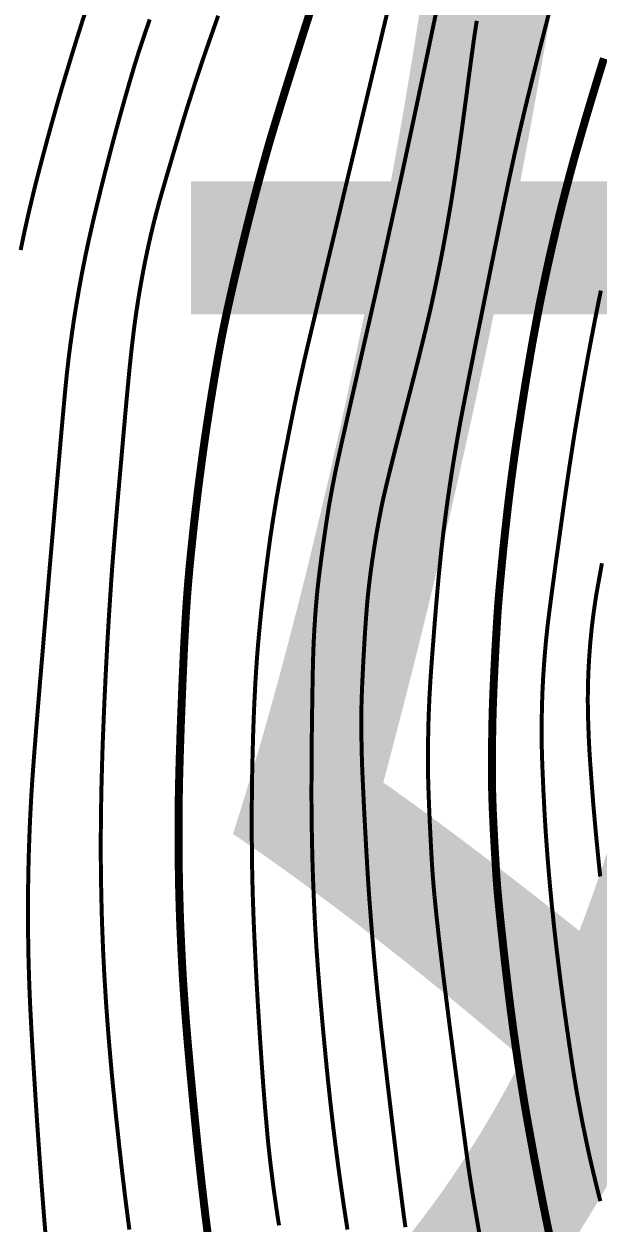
# Model space of a CAD drawing. Extents: x 36524600 to 36525730, y 2746759 to 2747713.
# Drawn here: x 36525033.41 to 36525044.22, y 2747512.87 to 2747535.47 of the extents above; entities that cross this region are included whole.
import ezdxf

# ---------------------------------------------------------------- set-up
doc = ezdxf.new("R2010")
doc.units = 0
doc.header["$LTSCALE"] = 1000
doc.header["$MEASUREMENT"] = 0
doc.layers.add('0-规划文字', color=7, linetype='Continuous')
doc.layers.add('DGX', color=251, linetype='Continuous')
doc.styles.add('黑体', font='simhei.ttf')

# ---------------------------------------------------------------- blocks, each defined once
blk = doc.blocks.new('dxt')
at = {"layer": 'DGX', "color": 253, "linetype": 'Continuous', "flags": 128}
for points, const_width in [([(36525034.559, 2747535.684), (36525034.496, 2747535.488), (36525034.43, 2747535.279), (36525034.364, 2747535.067), (36525034.301, 2747534.862), (36525034.242, 2747534.667), (36525034.185, 2747534.479), (36525034.131, 2747534.299), (36525034.081, 2747534.128), (36525034.034, 2747533.964), (36525033.99, 2747533.809), (36525033.948, 2747533.659), (36525033.906, 2747533.51), (36525033.866, 2747533.362), (36525033.826, 2747533.215), (36525033.787, 2747533.069), (36525033.748, 2747532.924), (36525033.71, 2747532.78), (36525033.673, 2747532.638), (36525033.637, 2747532.496), (36525033.601, 2747532.354), (36525033.567, 2747532.212), (36525033.533, 2747532.069), (36525033.499, 2747531.926), (36525033.467, 2747531.784), (36525033.435, 2747531.641), (36525033.404, 2747531.497), (36525033.374, 2747531.354), (36525033.345, 2747531.21)], 0.075), ([(36525035.777, 2747535.557), (36525035.731, 2747535.424), (36525035.688, 2747535.299), (36525035.649, 2747535.183), (36525035.613, 2747535.075), (36525035.58, 2747534.975), (36525035.551, 2747534.885), (36525035.525, 2747534.802), (36525035.502, 2747534.728), (36525035.479, 2747534.654), (36525035.455, 2747534.571), (36525035.428, 2747534.48), (36525035.398, 2747534.379), (36525035.367, 2747534.27), (36525035.333, 2747534.152), (36525035.297, 2747534.025), (36525035.259, 2747533.889), (36525035.219, 2747533.748), (36525035.18, 2747533.604), (36525035.14, 2747533.458), (36525035.1, 2747533.309), (36525035.06, 2747533.158), (36525035.02, 2747533.005), (36525034.98, 2747532.849), (36525034.939, 2747532.691), (36525034.9, 2747532.534), (36525034.862, 2747532.383), (36525034.826, 2747532.237), (36525034.792, 2747532.097), (36525034.759, 2747531.962), (36525034.728, 2747531.833), (36525034.699, 2747531.709), (36525034.672, 2747531.591), (36525034.646, 2747531.476), (36525034.62, 2747531.36), (36525034.595, 2747531.244), (36525034.571, 2747531.129), (36525034.547, 2747531.013), (36525034.524, 2747530.897), (36525034.501, 2747530.78), (36525034.479, 2747530.664), (36525034.458, 2747530.548), (36525034.437, 2747530.431), (36525034.417, 2747530.314), (36525034.397, 2747530.198), (36525034.378, 2747530.081), (36525034.359, 2747529.964), (36525034.341, 2747529.847), (36525034.324, 2747529.73), (36525034.307, 2747529.613), (36525034.291, 2747529.495), (36525034.275, 2747529.378), (36525034.26, 2747529.261), (36525034.245, 2747529.143), (36525034.232, 2747529.026), (36525034.218, 2747528.908), (36525034.206, 2747528.79), (36525034.19, 2747528.63), (36525034.167, 2747528.385), (36525034.137, 2747528.055), (36525034.1, 2747527.641), (36525034.057, 2747527.142), (36525034.006, 2747526.557), (36525033.949, 2747525.888), (36525033.884, 2747525.135), (36525033.82, 2747524.377), (36525033.763, 2747523.698), (36525033.712, 2747523.098), (36525033.669, 2747522.575), (36525033.633, 2747522.13), (36525033.604, 2747521.764), (36525033.582, 2747521.475), (36525033.567, 2747521.265), (36525033.556, 2747521.094), (36525033.545, 2747520.922), (36525033.536, 2747520.751), (36525033.527, 2747520.58), (36525033.519, 2747520.408), (36525033.512, 2747520.237), (36525033.506, 2747520.065), (36525033.5, 2747519.894), (36525033.495, 2747519.722), (36525033.491, 2747519.551), (36525033.488, 2747519.379), (36525033.485, 2747519.208), (36525033.484, 2747519.036), (36525033.483, 2747518.864), (36525033.482, 2747518.693), (36525033.483, 2747518.521), (36525033.484, 2747518.35), (36525033.487, 2747518.178), (36525033.489, 2747518.006), (36525033.493, 2747517.835), (36525033.498, 2747517.663), (36525033.503, 2747517.492), (36525033.509, 2747517.32), (36525033.516, 2747517.149), (36525033.524, 2747516.968), (36525033.534, 2747516.77), (36525033.545, 2747516.555), (36525033.558, 2747516.321), (36525033.573, 2747516.07), (36525033.589, 2747515.801), (36525033.607, 2747515.515), (36525033.626, 2747515.211), (36525033.646, 2747514.904), (36525033.666, 2747514.608), (36525033.686, 2747514.325), (36525033.705, 2747514.053), (36525033.724, 2747513.794), (36525033.742, 2747513.546), (36525033.761, 2747513.309), (36525033.778, 2747513.085), (36525033.796, 2747512.867), (36525033.814, 2747512.648)], 0.075), ([(36525037.066, 2747535.626), (36525036.999, 2747535.435), (36525036.928, 2747535.233), (36525036.853, 2747535.018), (36525036.777, 2747534.797), (36525036.703, 2747534.575), (36525036.629, 2747534.352), (36525036.557, 2747534.128), (36525036.485, 2747533.903), (36525036.415, 2747533.676), (36525036.346, 2747533.449), (36525036.278, 2747533.22), (36525036.213, 2747533.002), (36525036.156, 2747532.806), (36525036.104, 2747532.632), (36525036.06, 2747532.479), (36525036.022, 2747532.349), (36525035.991, 2747532.241), (36525035.966, 2747532.154), (36525035.948, 2747532.09), (36525035.934, 2747532.036), (36525035.92, 2747531.983), (36525035.905, 2747531.929), (36525035.891, 2747531.875), (36525035.878, 2747531.822), (36525035.864, 2747531.768), (36525035.85, 2747531.714), (36525035.837, 2747531.66), (36525035.824, 2747531.606), (36525035.811, 2747531.552), (36525035.798, 2747531.498), (36525035.786, 2747531.444), (36525035.774, 2747531.39), (36525035.761, 2747531.336), (36525035.749, 2747531.282), (36525035.738, 2747531.228), (36525035.726, 2747531.173), (36525035.715, 2747531.119), (36525035.703, 2747531.065), (36525035.692, 2747531.011), (36525035.681, 2747530.956), (36525035.671, 2747530.902), (36525035.66, 2747530.847), (36525035.65, 2747530.793), (36525035.64, 2747530.738), (36525035.63, 2747530.684), (36525035.62, 2747530.629), (36525035.61, 2747530.574), (36525035.601, 2747530.52), (36525035.591, 2747530.465), (36525035.582, 2747530.41), (36525035.573, 2747530.356), (36525035.564, 2747530.301), (36525035.555, 2747530.246), (36525035.547, 2747530.191), (36525035.538, 2747530.136), (36525035.53, 2747530.082), (36525035.522, 2747530.027), (36525035.514, 2747529.972), (36525035.506, 2747529.917), (36525035.498, 2747529.858), (36525035.489, 2747529.793), (36525035.48, 2747529.721), (36525035.47, 2747529.642), (36525035.46, 2747529.556), (36525035.449, 2747529.463), (36525035.437, 2747529.363), (36525035.425, 2747529.256), (36525035.412, 2747529.128), (36525035.395, 2747528.965), (36525035.376, 2747528.767), (36525035.354, 2747528.533), (36525035.329, 2747528.265), (36525035.302, 2747527.961), (36525035.272, 2747527.622), (36525035.239, 2747527.248), (36525035.206, 2747526.871), (36525035.175, 2747526.521), (36525035.148, 2747526.2), (36525035.124, 2747525.906), (36525035.102, 2747525.641), (36525035.083, 2747525.403), (36525035.067, 2747525.193), (36525035.054, 2747525.012), (36525035.043, 2747524.844), (36525035.032, 2747524.677), (36525035.021, 2747524.509), (36525035.01, 2747524.341), (36525035, 2747524.174), (36525034.99, 2747524.006), (36525034.98, 2747523.838), (36525034.971, 2747523.67), (36525034.962, 2747523.501), (36525034.953, 2747523.329), (36525034.944, 2747523.155), (36525034.936, 2747522.977), (36525034.927, 2747522.797), (36525034.919, 2747522.614), (36525034.911, 2747522.429), (36525034.904, 2747522.24), (36525034.896, 2747522.051), (36525034.889, 2747521.863), (36525034.883, 2747521.677), (36525034.878, 2747521.492), (36525034.873, 2747521.308), (36525034.868, 2747521.126), (36525034.864, 2747520.945), (36525034.861, 2747520.766), (36525034.858, 2747520.587), (36525034.856, 2747520.408), (36525034.855, 2747520.229), (36525034.854, 2747520.05), (36525034.854, 2747519.872), (36525034.855, 2747519.693), (36525034.856, 2747519.514), (36525034.859, 2747519.335), (36525034.862, 2747519.157), (36525034.866, 2747518.978), (36525034.87, 2747518.799), (36525034.875, 2747518.62), (36525034.881, 2747518.442), (36525034.888, 2747518.263), (36525034.895, 2747518.084), (36525034.903, 2747517.906), (36525034.912, 2747517.727), (36525034.921, 2747517.549), (36525034.932, 2747517.37), (36525034.943, 2747517.192), (36525034.954, 2747517.013), (36525034.967, 2747516.835), (36525034.98, 2747516.657), (36525034.994, 2747516.479), (36525035.008, 2747516.299), (36525035.024, 2747516.116), (36525035.04, 2747515.931), (36525035.057, 2747515.742), (36525035.075, 2747515.551), (36525035.094, 2747515.356), (36525035.114, 2747515.159), (36525035.134, 2747514.958), (36525035.155, 2747514.757), (36525035.177, 2747514.559), (36525035.198, 2747514.362), (36525035.22, 2747514.167), (36525035.241, 2747513.975), (36525035.263, 2747513.784), (36525035.286, 2747513.595), (36525035.308, 2747513.409), (36525035.333, 2747513.211), (36525035.361, 2747512.991), (36525035.393, 2747512.748)], 0.075), ([(36525038.843, 2747535.838), (36525038.664, 2747535.278), (36525038.504, 2747534.771), (36525038.361, 2747534.317), (36525038.237, 2747533.916), (36525038.131, 2747533.569), (36525038.043, 2747533.275), (36525037.974, 2747533.034), (36525037.914, 2747532.817), (36525037.853, 2747532.596), (36525037.793, 2747532.37), (36525037.733, 2747532.139), (36525037.673, 2747531.904), (36525037.612, 2747531.664), (36525037.552, 2747531.42), (36525037.491, 2747531.17), (36525037.433, 2747530.926), (36525037.378, 2747530.694), (36525037.328, 2747530.474), (36525037.281, 2747530.268), (36525037.238, 2747530.075), (36525037.2, 2747529.894), (36525037.165, 2747529.727), (36525037.134, 2747529.572), (36525037.105, 2747529.419), (36525037.075, 2747529.256), (36525037.044, 2747529.084), (36525037.013, 2747528.903), (36525036.981, 2747528.712), (36525036.948, 2747528.512), (36525036.914, 2747528.302), (36525036.88, 2747528.082), (36525036.846, 2747527.858), (36525036.813, 2747527.634), (36525036.781, 2747527.41), (36525036.751, 2747527.185), (36525036.721, 2747526.96), (36525036.692, 2747526.735), (36525036.665, 2747526.51), (36525036.638, 2747526.284), (36525036.613, 2747526.064), (36525036.59, 2747525.852), (36525036.569, 2747525.65), (36525036.549, 2747525.457), (36525036.531, 2747525.274), (36525036.515, 2747525.1), (36525036.5, 2747524.935), (36525036.488, 2747524.78), (36525036.476, 2747524.621), (36525036.464, 2747524.446), (36525036.452, 2747524.256), (36525036.441, 2747524.049), (36525036.429, 2747523.827), (36525036.417, 2747523.589), (36525036.406, 2747523.334), (36525036.394, 2747523.064), (36525036.383, 2747522.793), (36525036.373, 2747522.533), (36525036.363, 2747522.287), (36525036.355, 2747522.053), (36525036.348, 2747521.832), (36525036.341, 2747521.624), (36525036.336, 2747521.428), (36525036.331, 2747521.245), (36525036.327, 2747521.068), (36525036.324, 2747520.892), (36525036.322, 2747520.715), (36525036.32, 2747520.538), (36525036.319, 2747520.361), (36525036.319, 2747520.185), (36525036.32, 2747520.008), (36525036.321, 2747519.831), (36525036.323, 2747519.654), (36525036.325, 2747519.478), (36525036.328, 2747519.301), (36525036.332, 2747519.124), (36525036.337, 2747518.948), (36525036.342, 2747518.771), (36525036.348, 2747518.594), (36525036.355, 2747518.418), (36525036.363, 2747518.241), (36525036.371, 2747518.064), (36525036.38, 2747517.888), (36525036.389, 2747517.711), (36525036.399, 2747517.535), (36525036.41, 2747517.359), (36525036.422, 2747517.182), (36525036.434, 2747517.006), (36525036.448, 2747516.823), (36525036.463, 2747516.628), (36525036.48, 2747516.419), (36525036.499, 2747516.198), (36525036.52, 2747515.964), (36525036.542, 2747515.717), (36525036.567, 2747515.457), (36525036.592, 2747515.184), (36525036.619, 2747514.91), (36525036.646, 2747514.644), (36525036.672, 2747514.386), (36525036.698, 2747514.137), (36525036.724, 2747513.897), (36525036.749, 2747513.666), (36525036.775, 2747513.443), (36525036.8, 2747513.229), (36525036.825, 2747513.019), (36525036.851, 2747512.809), (36525036.878, 2747512.599)], 0.15), ([(36525040.434, 2747536.447), (36525040.2, 2747535.469), (36525039.932, 2747534.348), (36525039.664, 2747533.226), (36525039.429, 2747532.242), (36525039.228, 2747531.397), (36525039.059, 2747530.691), (36525038.924, 2747530.123), (36525038.822, 2747529.695), (36525038.753, 2747529.405), (36525038.718, 2747529.254), (36525038.699, 2747529.173), (36525038.68, 2747529.091), (36525038.662, 2747529.009), (36525038.643, 2747528.928), (36525038.625, 2747528.846), (36525038.607, 2747528.764), (36525038.589, 2747528.683), (36525038.571, 2747528.601), (36525038.552, 2747528.514), (36525038.532, 2747528.417), (36525038.509, 2747528.309), (36525038.485, 2747528.191), (36525038.459, 2747528.063), (36525038.431, 2747527.924), (36525038.401, 2747527.775), (36525038.37, 2747527.616), (36525038.338, 2747527.456), (36525038.309, 2747527.307), (36525038.282, 2747527.168), (36525038.258, 2747527.04), (36525038.236, 2747526.921), (36525038.216, 2747526.813), (36525038.198, 2747526.716), (36525038.183, 2747526.628), (36525038.168, 2747526.546), (36525038.154, 2747526.464), (36525038.141, 2747526.381), (36525038.127, 2747526.299), (36525038.114, 2747526.216), (36525038.1, 2747526.134), (36525038.087, 2747526.051), (36525038.075, 2747525.969), (36525038.062, 2747525.881), (36525038.047, 2747525.783), (36525038.032, 2747525.674), (36525038.016, 2747525.555), (36525037.999, 2747525.426), (36525037.981, 2747525.286), (36525037.962, 2747525.136), (36525037.943, 2747524.975), (36525037.923, 2747524.81), (36525037.904, 2747524.644), (36525037.885, 2747524.478), (36525037.868, 2747524.311), (36525037.852, 2747524.145), (36525037.836, 2747523.979), (36525037.821, 2747523.813), (36525037.807, 2747523.646), (36525037.794, 2747523.476), (36525037.782, 2747523.297), (36525037.77, 2747523.11), (36525037.76, 2747522.915), (36525037.75, 2747522.713), (36525037.74, 2747522.501), (36525037.732, 2747522.282), (36525037.724, 2747522.055), (36525037.718, 2747521.824), (36525037.712, 2747521.592), (36525037.707, 2747521.361), (36525037.703, 2747521.13), (36525037.701, 2747520.898), (36525037.699, 2747520.667), (36525037.699, 2747520.435), (36525037.699, 2747520.204), (36525037.701, 2747519.973), (36525037.703, 2747519.741), (36525037.707, 2747519.51), (36525037.712, 2747519.279), (36525037.718, 2747519.047), (36525037.726, 2747518.816), (36525037.734, 2747518.585), (36525037.744, 2747518.353), (36525037.755, 2747518.123), (36525037.766, 2747517.893), (36525037.777, 2747517.664), (36525037.789, 2747517.437), (36525037.802, 2747517.21), (36525037.815, 2747516.984), (36525037.829, 2747516.759), (36525037.843, 2747516.536), (36525037.857, 2747516.318), (36525037.871, 2747516.11), (36525037.884, 2747515.914), (36525037.897, 2747515.728), (36525037.91, 2747515.553), (36525037.922, 2747515.389), (36525037.934, 2747515.235), (36525037.946, 2747515.092), (36525037.957, 2747514.958), (36525037.968, 2747514.834), (36525037.978, 2747514.717), (36525037.987, 2747514.61), (36525037.996, 2747514.511), (36525038.005, 2747514.421), (36525038.013, 2747514.339), (36525038.021, 2747514.266), (36525038.029, 2747514.197), (36525038.036, 2747514.129), (36525038.044, 2747514.06), (36525038.052, 2747513.992), (36525038.06, 2747513.923), (36525038.069, 2747513.854), (36525038.077, 2747513.786), (36525038.086, 2747513.717), (36525038.094, 2747513.649), (36525038.103, 2747513.58), (36525038.112, 2747513.512), (36525038.122, 2747513.443), (36525038.131, 2747513.375), (36525038.141, 2747513.306), (36525038.151, 2747513.238), (36525038.16, 2747513.17), (36525038.171, 2747513.101), (36525038.181, 2747513.033), (36525038.191, 2747512.965), (36525038.202, 2747512.897), (36525038.213, 2747512.828)], 0.075), ([(36525041.246, 2747536.033), (36525041.127, 2747535.472), (36525040.998, 2747534.851), (36525040.862, 2747534.202), (36525040.725, 2747533.557), (36525040.588, 2747532.916), (36525040.45, 2747532.278), (36525040.311, 2747531.645), (36525040.172, 2747531.015), (36525040.032, 2747530.389), (36525039.891, 2747529.767), (36525039.757, 2747529.181), (36525039.64, 2747528.664), (36525039.538, 2747528.216), (36525039.452, 2747527.836), (36525039.382, 2747527.524), (36525039.329, 2747527.282), (36525039.291, 2747527.108), (36525039.269, 2747527.003), (36525039.255, 2747526.931), (36525039.241, 2747526.86), (36525039.227, 2747526.789), (36525039.214, 2747526.718), (36525039.201, 2747526.647), (36525039.188, 2747526.576), (36525039.175, 2747526.504), (36525039.162, 2747526.433), (36525039.149, 2747526.357), (36525039.136, 2747526.272), (36525039.121, 2747526.178), (36525039.105, 2747526.075), (36525039.089, 2747525.963), (36525039.071, 2747525.843), (36525039.053, 2747525.713), (36525039.033, 2747525.574), (36525039.014, 2747525.435), (36525038.997, 2747525.305), (36525038.981, 2747525.183), (36525038.967, 2747525.071), (36525038.955, 2747524.968), (36525038.944, 2747524.873), (36525038.935, 2747524.788), (36525038.928, 2747524.711), (36525038.921, 2747524.639), (36525038.915, 2747524.567), (36525038.909, 2747524.495), (36525038.903, 2747524.423), (36525038.898, 2747524.351), (36525038.892, 2747524.279), (36525038.888, 2747524.206), (36525038.883, 2747524.134), (36525038.879, 2747524.062), (36525038.875, 2747523.99), (36525038.871, 2747523.917), (36525038.867, 2747523.845), (36525038.864, 2747523.773), (36525038.861, 2747523.7), (36525038.859, 2747523.628), (36525038.856, 2747523.556), (36525038.854, 2747523.476), (36525038.852, 2747523.381), (36525038.849, 2747523.272), (36525038.847, 2747523.147), (36525038.844, 2747523.008), (36525038.842, 2747522.854), (36525038.839, 2747522.685), (36525038.836, 2747522.501), (36525038.834, 2747522.311), (36525038.831, 2747522.124), (36525038.829, 2747521.94), (36525038.828, 2747521.759), (36525038.826, 2747521.581), (36525038.825, 2747521.406), (36525038.825, 2747521.234), (36525038.824, 2747521.064), (36525038.824, 2747520.896), (36525038.825, 2747520.728), (36525038.827, 2747520.56), (36525038.829, 2747520.392), (36525038.831, 2747520.224), (36525038.834, 2747520.057), (36525038.838, 2747519.889), (36525038.842, 2747519.721), (36525038.847, 2747519.553), (36525038.853, 2747519.385), (36525038.859, 2747519.217), (36525038.866, 2747519.049), (36525038.873, 2747518.882), (36525038.881, 2747518.714), (36525038.889, 2747518.546), (36525038.899, 2747518.378), (36525038.909, 2747518.206), (36525038.92, 2747518.025), (36525038.934, 2747517.834), (36525038.948, 2747517.634), (36525038.965, 2747517.424), (36525038.982, 2747517.206), (36525039.002, 2747516.978), (36525039.022, 2747516.741), (36525039.044, 2747516.501), (36525039.066, 2747516.267), (36525039.088, 2747516.038), (36525039.11, 2747515.813), (36525039.132, 2747515.594), (36525039.155, 2747515.379), (36525039.178, 2747515.17), (36525039.201, 2747514.966), (36525039.224, 2747514.764), (36525039.249, 2747514.562), (36525039.274, 2747514.36), (36525039.3, 2747514.159), (36525039.326, 2747513.957), (36525039.354, 2747513.756), (36525039.382, 2747513.554), (36525039.411, 2747513.353), (36525039.44, 2747513.152), (36525039.471, 2747512.951), (36525039.502, 2747512.75)], 0.075), ([(36525041.939, 2747535.53), (36525041.924, 2747535.438), (36525041.911, 2747535.355), (36525041.899, 2747535.28), (36525041.888, 2747535.2), (36525041.874, 2747535.102), (36525041.858, 2747534.984), (36525041.839, 2747534.848), (36525041.819, 2747534.692), (36525041.795, 2747534.518), (36525041.77, 2747534.325), (36525041.742, 2747534.112), (36525041.713, 2747533.895), (36525041.685, 2747533.686), (36525041.658, 2747533.486), (36525041.631, 2747533.295), (36525041.606, 2747533.113), (36525041.581, 2747532.939), (36525041.557, 2747532.774), (36525041.534, 2747532.617), (36525041.511, 2747532.465), (36525041.487, 2747532.313), (36525041.463, 2747532.162), (36525041.438, 2747532.01), (36525041.412, 2747531.858), (36525041.386, 2747531.707), (36525041.359, 2747531.555), (36525041.332, 2747531.404), (36525041.304, 2747531.253), (36525041.275, 2747531.102), (36525041.245, 2747530.951), (36525041.215, 2747530.8), (36525041.185, 2747530.65), (36525041.153, 2747530.499), (36525041.121, 2747530.349), (36525041.089, 2747530.198), (36525041.052, 2747530.036), (36525041.008, 2747529.848), (36525040.957, 2747529.636), (36525040.899, 2747529.398), (36525040.834, 2747529.136), (36525040.761, 2747528.848), (36525040.681, 2747528.536), (36525040.594, 2747528.199), (36525040.508, 2747527.865), (36525040.43, 2747527.563), (36525040.362, 2747527.292), (36525040.302, 2747527.052), (36525040.251, 2747526.844), (36525040.209, 2747526.667), (36525040.176, 2747526.522), (36525040.151, 2747526.408), (36525040.132, 2747526.31), (36525040.113, 2747526.212), (36525040.094, 2747526.114), (36525040.076, 2747526.015), (36525040.058, 2747525.917), (36525040.041, 2747525.818), (36525040.025, 2747525.72), (36525040.009, 2747525.621), (36525039.994, 2747525.522), (36525039.979, 2747525.423), (36525039.964, 2747525.324), (36525039.951, 2747525.225), (36525039.937, 2747525.126), (36525039.925, 2747525.027), (36525039.913, 2747524.928), (36525039.901, 2747524.828), (36525039.89, 2747524.723), (36525039.878, 2747524.604), (36525039.867, 2747524.473), (36525039.856, 2747524.33), (36525039.845, 2747524.174), (36525039.833, 2747524.006), (36525039.822, 2747523.825), (36525039.811, 2747523.631), (36525039.8, 2747523.437), (36525039.791, 2747523.256), (36525039.783, 2747523.087), (36525039.776, 2747522.931), (36525039.771, 2747522.787), (36525039.767, 2747522.656), (36525039.765, 2747522.537), (36525039.763, 2747522.431), (36525039.763, 2747522.331), (36525039.763, 2747522.23), (36525039.764, 2747522.13), (36525039.765, 2747522.03), (36525039.767, 2747521.93), (36525039.769, 2747521.83), (36525039.771, 2747521.73), (36525039.774, 2747521.63), (36525039.777, 2747521.522), (36525039.782, 2747521.398), (36525039.788, 2747521.259), (36525039.795, 2747521.104), (36525039.803, 2747520.933), (36525039.812, 2747520.746), (36525039.822, 2747520.544), (36525039.834, 2747520.326), (36525039.846, 2747520.105), (36525039.857, 2747519.895), (36525039.869, 2747519.696), (36525039.88, 2747519.506), (36525039.891, 2747519.328), (36525039.902, 2747519.16), (36525039.913, 2747519.002), (36525039.924, 2747518.855), (36525039.935, 2747518.713), (36525039.946, 2747518.571), (36525039.957, 2747518.43), (36525039.969, 2747518.288), (36525039.981, 2747518.146), (36525039.993, 2747518.005), (36525040.005, 2747517.863), (36525040.018, 2747517.721), (36525040.032, 2747517.58), (36525040.045, 2747517.438), (36525040.059, 2747517.296), (36525040.073, 2747517.155), (36525040.088, 2747517.014), (36525040.103, 2747516.872), (36525040.118, 2747516.731), (36525040.133, 2747516.589), (36525040.15, 2747516.436), (36525040.171, 2747516.257), (36525040.194, 2747516.054), (36525040.221, 2747515.826), (36525040.25, 2747515.573), (36525040.283, 2747515.296), (36525040.319, 2747514.994), (36525040.358, 2747514.667), (36525040.398, 2747514.338), (36525040.435, 2747514.029), (36525040.471, 2747513.741), (36525040.505, 2747513.474), (36525040.536, 2747513.227), (36525040.566, 2747513.001), (36525040.594, 2747512.795)], 0.075), ([(36525043.298, 2747535.67), (36525043.236, 2747535.429), (36525043.172, 2747535.179), (36525043.107, 2747534.921), (36525043.044, 2747534.668), (36525042.985, 2747534.431), (36525042.93, 2747534.21), (36525042.88, 2747534.005), (36525042.835, 2747533.817), (36525042.794, 2747533.645), (36525042.757, 2747533.489), (36525042.725, 2747533.349), (36525042.696, 2747533.217), (36525042.666, 2747533.086), (36525042.637, 2747532.954), (36525042.608, 2747532.823), (36525042.58, 2747532.691), (36525042.551, 2747532.559), (36525042.523, 2747532.427), (36525042.496, 2747532.295), (36525042.465, 2747532.146), (36525042.427, 2747531.963), (36525042.382, 2747531.746), (36525042.331, 2747531.494), (36525042.273, 2747531.208), (36525042.208, 2747530.889), (36525042.137, 2747530.535), (36525042.059, 2747530.147), (36525041.981, 2747529.758), (36525041.91, 2747529.404), (36525041.846, 2747529.082), (36525041.789, 2747528.794), (36525041.739, 2747528.54), (36525041.696, 2747528.319), (36525041.66, 2747528.131), (36525041.631, 2747527.977), (36525041.606, 2747527.84), (36525041.581, 2747527.703), (36525041.557, 2747527.565), (36525041.534, 2747527.428), (36525041.511, 2747527.29), (36525041.489, 2747527.152), (36525041.467, 2747527.014), (36525041.446, 2747526.876), (36525041.425, 2747526.738), (36525041.405, 2747526.6), (36525041.385, 2747526.462), (36525041.366, 2747526.324), (36525041.348, 2747526.186), (36525041.33, 2747526.047), (36525041.312, 2747525.909), (36525041.296, 2747525.77), (36525041.279, 2747525.626), (36525041.262, 2747525.469), (36525041.245, 2747525.299), (36525041.227, 2747525.118), (36525041.209, 2747524.924), (36525041.191, 2747524.718), (36525041.172, 2747524.499), (36525041.153, 2747524.268), (36525041.135, 2747524.041), (36525041.119, 2747523.831), (36525041.104, 2747523.64), (36525041.091, 2747523.467), (36525041.08, 2747523.313), (36525041.07, 2747523.176), (36525041.063, 2747523.058), (36525041.057, 2747522.959), (36525041.052, 2747522.868), (36525041.047, 2747522.778), (36525041.043, 2747522.687), (36525041.039, 2747522.597), (36525041.035, 2747522.506), (36525041.032, 2747522.416), (36525041.029, 2747522.325), (36525041.027, 2747522.235), (36525041.025, 2747522.144), (36525041.023, 2747522.054), (36525041.021, 2747521.963), (36525041.02, 2747521.873), (36525041.019, 2747521.782), (36525041.019, 2747521.691), (36525041.019, 2747521.601), (36525041.019, 2747521.51), (36525041.02, 2747521.414), (36525041.021, 2747521.307), (36525041.024, 2747521.188), (36525041.028, 2747521.058), (36525041.033, 2747520.916), (36525041.039, 2747520.763), (36525041.046, 2747520.599), (36525041.053, 2747520.424), (36525041.062, 2747520.249), (36525041.07, 2747520.085), (36525041.078, 2747519.932), (36525041.086, 2747519.79), (36525041.093, 2747519.66), (36525041.101, 2747519.542), (36525041.108, 2747519.434), (36525041.116, 2747519.338), (36525041.124, 2747519.242), (36525041.133, 2747519.135), (36525041.144, 2747519.017), (36525041.157, 2747518.887), (36525041.171, 2747518.746), (36525041.187, 2747518.594), (36525041.205, 2747518.431), (36525041.224, 2747518.256), (36525041.246, 2747518.063), (36525041.272, 2747517.843), (36525041.301, 2747517.596), (36525041.335, 2747517.323), (36525041.373, 2747517.023), (36525041.414, 2747516.696), (36525041.46, 2747516.343), (36525041.51, 2747515.963), (36525041.559, 2747515.588), (36525041.604, 2747515.248), (36525041.644, 2747514.945), (36525041.68, 2747514.677), (36525041.711, 2747514.445), (36525041.737, 2747514.249), (36525041.759, 2747514.089), (36525041.776, 2747513.965), (36525041.793, 2747513.852), (36525041.812, 2747513.725), (36525041.834, 2747513.586), (36525041.859, 2747513.434), (36525041.886, 2747513.268), (36525041.916, 2747513.089), (36525041.949, 2747512.897), (36525041.984, 2747512.692)], 0.075), ([(36525044.335, 2747534.822), (36525044.279, 2747534.64), (36525044.223, 2747534.46), (36525044.169, 2747534.282), (36525044.116, 2747534.107), (36525044.064, 2747533.934), (36525044.013, 2747533.762), (36525043.963, 2747533.594), (36525043.915, 2747533.427), (36525043.867, 2747533.261), (36525043.82, 2747533.095), (36525043.773, 2747532.929), (36525043.728, 2747532.763), (36525043.683, 2747532.596), (36525043.639, 2747532.43), (36525043.596, 2747532.263), (36525043.553, 2747532.096), (36525043.511, 2747531.928), (36525043.47, 2747531.761), (36525043.43, 2747531.593), (36525043.391, 2747531.425), (36525043.352, 2747531.257), (36525043.314, 2747531.089), (36525043.277, 2747530.921), (36525043.24, 2747530.752), (36525043.205, 2747530.584), (36525043.17, 2747530.415), (36525043.135, 2747530.246), (36525043.102, 2747530.077), (36525043.069, 2747529.907), (36525043.038, 2747529.738), (36525043.006, 2747529.568), (36525042.976, 2747529.399), (36525042.946, 2747529.225), (36525042.915, 2747529.042), (36525042.883, 2747528.852), (36525042.85, 2747528.653), (36525042.817, 2747528.445), (36525042.783, 2747528.23), (36525042.749, 2747528.006), (36525042.713, 2747527.774), (36525042.678, 2747527.536), (36525042.644, 2747527.298), (36525042.612, 2747527.059), (36525042.58, 2747526.819), (36525042.55, 2747526.577), (36525042.521, 2747526.335), (36525042.494, 2747526.091), (36525042.467, 2747525.846), (36525042.442, 2747525.608), (36525042.42, 2747525.386), (36525042.4, 2747525.178), (36525042.382, 2747524.986), (36525042.366, 2747524.81), (36525042.352, 2747524.648), (36525042.34, 2747524.502), (36525042.331, 2747524.372), (36525042.323, 2747524.245), (36525042.315, 2747524.113), (36525042.307, 2747523.976), (36525042.298, 2747523.832), (36525042.29, 2747523.682), (36525042.282, 2747523.526), (36525042.274, 2747523.365), (36525042.266, 2747523.197), (36525042.258, 2747523.028), (36525042.251, 2747522.861), (36525042.245, 2747522.696), (36525042.239, 2747522.533), (36525042.235, 2747522.373), (36525042.232, 2747522.215), (36525042.229, 2747522.059), (36525042.227, 2747521.905), (36525042.226, 2747521.757), (36525042.225, 2747521.619), (36525042.225, 2747521.49), (36525042.225, 2747521.371), (36525042.225, 2747521.262), (36525042.226, 2747521.161), (36525042.227, 2747521.071), (36525042.229, 2747520.99), (36525042.231, 2747520.909), (36525042.234, 2747520.818), (36525042.238, 2747520.718), (36525042.242, 2747520.609), (36525042.248, 2747520.49), (36525042.254, 2747520.361), (36525042.261, 2747520.223), (36525042.269, 2747520.075), (36525042.277, 2747519.928), (36525042.285, 2747519.79), (36525042.293, 2747519.661), (36525042.3, 2747519.542), (36525042.307, 2747519.433), (36525042.314, 2747519.333), (36525042.321, 2747519.243), (36525042.328, 2747519.162), (36525042.335, 2747519.081), (36525042.343, 2747518.99), (36525042.353, 2747518.888), (36525042.364, 2747518.777), (36525042.376, 2747518.655), (36525042.39, 2747518.523), (36525042.405, 2747518.381), (36525042.422, 2747518.229), (36525042.438, 2747518.075), (36525042.455, 2747517.925), (36525042.471, 2747517.781), (36525042.487, 2747517.642), (36525042.503, 2747517.508), (36525042.518, 2747517.379), (36525042.533, 2747517.255), (36525042.547, 2747517.136), (36525042.562, 2747517.02), (36525042.576, 2747516.903), (36525042.592, 2747516.787), (36525042.607, 2747516.671), (36525042.622, 2747516.555), (36525042.638, 2747516.439), (36525042.655, 2747516.323), (36525042.671, 2747516.207), (36525042.688, 2747516.091), (36525042.705, 2747515.975), (36525042.722, 2747515.859), (36525042.74, 2747515.743), (36525042.757, 2747515.628), (36525042.776, 2747515.512), (36525042.794, 2747515.396), (36525042.813, 2747515.281), (36525042.832, 2747515.161), (36525042.854, 2747515.033), (36525042.877, 2747514.897), (36525042.903, 2747514.754), (36525042.93, 2747514.602), (36525042.959, 2747514.442), (36525042.99, 2747514.274), (36525043.022, 2747514.098), (36525043.056, 2747513.92), (36525043.089, 2747513.747), (36525043.121, 2747513.578), (36525043.153, 2747513.413), (36525043.184, 2747513.253), (36525043.216, 2747513.097), (36525043.246, 2747512.945), (36525043.276, 2747512.798), (36525043.307, 2747512.653)], 0.15), ([(36525044.267, 2747513.285), (36525044.245, 2747513.372), (36525044.223, 2747513.459), (36525044.201, 2747513.546), (36525044.18, 2747513.634), (36525044.159, 2747513.721), (36525044.138, 2747513.808), (36525044.117, 2747513.896), (36525044.097, 2747513.984), (36525044.077, 2747514.071), (36525044.057, 2747514.159), (36525044.038, 2747514.247), (36525044.019, 2747514.335), (36525044, 2747514.423), (36525043.982, 2747514.511), (36525043.964, 2747514.599), (36525043.946, 2747514.687), (36525043.928, 2747514.775), (36525043.911, 2747514.863), (36525043.894, 2747514.952), (36525043.878, 2747515.04), (36525043.861, 2747515.128), (36525043.845, 2747515.217), (36525043.829, 2747515.305), (36525043.814, 2747515.394), (36525043.799, 2747515.483), (36525043.783, 2747515.577), (36525043.766, 2747515.683), (36525043.748, 2747515.8), (36525043.728, 2747515.928), (36525043.707, 2747516.068), (36525043.685, 2747516.219), (36525043.661, 2747516.382), (36525043.636, 2747516.556), (36525043.611, 2747516.735), (36525043.586, 2747516.915), (36525043.561, 2747517.095), (36525043.538, 2747517.274), (36525043.514, 2747517.454), (36525043.492, 2747517.633), (36525043.47, 2747517.813), (36525043.448, 2747517.993), (36525043.427, 2747518.172), (36525043.407, 2747518.352), (36525043.387, 2747518.532), (36525043.369, 2747518.711), (36525043.35, 2747518.891), (36525043.333, 2747519.071), (36525043.316, 2747519.251), (36525043.3, 2747519.431), (36525043.285, 2747519.611), (36525043.27, 2747519.791), (36525043.257, 2747519.971), (36525043.244, 2747520.151), (36525043.232, 2747520.331), (36525043.221, 2747520.512), (36525043.211, 2747520.692), (36525043.202, 2747520.872), (36525043.193, 2747521.047), (36525043.186, 2747521.21), (36525043.179, 2747521.363), (36525043.174, 2747521.504), (36525043.169, 2747521.633), (36525043.166, 2747521.752), (36525043.163, 2747521.859), (36525043.162, 2747521.954), (36525043.161, 2747522.045), (36525043.161, 2747522.135), (36525043.161, 2747522.225), (36525043.162, 2747522.315), (36525043.163, 2747522.405), (36525043.165, 2747522.495), (36525043.167, 2747522.585), (36525043.169, 2747522.675), (36525043.172, 2747522.766), (36525043.175, 2747522.856), (36525043.179, 2747522.946), (36525043.184, 2747523.036), (36525043.188, 2747523.126), (36525043.194, 2747523.216), (36525043.199, 2747523.306), (36525043.206, 2747523.396), (36525043.212, 2747523.486), (36525043.219, 2747523.575), (36525043.227, 2747523.665), (36525043.235, 2747523.755), (36525043.243, 2747523.845), (36525043.252, 2747523.934), (36525043.262, 2747524.024), (36525043.271, 2747524.114), (36525043.284, 2747524.218), (36525043.3, 2747524.351), (36525043.321, 2747524.513), (36525043.346, 2747524.705), (36525043.376, 2747524.926), (36525043.409, 2747525.175), (36525043.447, 2747525.454), (36525043.49, 2747525.762), (36525043.533, 2747526.075), (36525043.574, 2747526.368), (36525043.613, 2747526.642), (36525043.65, 2747526.896), (36525043.685, 2747527.131), (36525043.718, 2747527.346), (36525043.748, 2747527.542), (36525043.776, 2747527.718), (36525043.803, 2747527.884), (36525043.831, 2747528.051), (36525043.859, 2747528.217), (36525043.888, 2747528.383), (36525043.917, 2747528.55), (36525043.946, 2747528.716), (36525043.976, 2747528.882), (36525044.006, 2747529.048), (36525044.036, 2747529.215), (36525044.068, 2747529.384), (36525044.101, 2747529.556), (36525044.134, 2747529.729), (36525044.168, 2747529.905), (36525044.203, 2747530.083), (36525044.24, 2747530.264), (36525044.277, 2747530.446)], 0.075), ([(36525044.297, 2747525.307), (36525044.242, 2747525.002), (36525044.202, 2747524.78), (36525044.179, 2747524.641), (36525044.165, 2747524.544), (36525044.151, 2747524.447), (36525044.137, 2747524.349), (36525044.125, 2747524.252), (36525044.113, 2747524.154), (36525044.102, 2747524.057), (36525044.092, 2747523.959), (36525044.083, 2747523.861), (36525044.074, 2747523.763), (36525044.067, 2747523.665), (36525044.06, 2747523.567), (36525044.053, 2747523.469), (36525044.048, 2747523.371), (36525044.043, 2747523.273), (36525044.039, 2747523.175), (36525044.036, 2747523.077), (36525044.034, 2747522.979), (36525044.032, 2747522.88), (36525044.031, 2747522.782), (36525044.031, 2747522.684), (36525044.032, 2747522.586), (36525044.033, 2747522.488), (36525044.036, 2747522.389), (36525044.039, 2747522.291), (36525044.042, 2747522.196), (36525044.046, 2747522.105), (36525044.049, 2747522.019), (36525044.053, 2747521.939), (36525044.057, 2747521.864), (36525044.06, 2747521.793), (36525044.064, 2747521.728), (36525044.068, 2747521.668), (36525044.072, 2747521.606), (36525044.077, 2747521.535), (36525044.083, 2747521.456), (36525044.089, 2747521.368), (36525044.096, 2747521.271), (36525044.104, 2747521.166), (36525044.112, 2747521.052), (36525044.122, 2747520.929), (36525044.132, 2747520.794), (36525044.145, 2747520.643), (36525044.16, 2747520.476), (36525044.176, 2747520.293), (36525044.195, 2747520.095), (36525044.216, 2747519.88), (36525044.239, 2747519.65), (36525044.264, 2747519.404)], 0.075)]:
    blk.add_lwpolyline(points, dxfattribs=dict(at, const_width=const_width))

msp = doc.modelspace()

# ---------------------------------------------------------------- block references
msp.add_blockref('dxt', (0, 0))

# ---------------------------------------------------------------- texts
at = {"layer": '0-规划文字', "color": 1, "style": '黑体'}
msp.add_text('原始坐标 勿动', height=26.2869, dxfattribs=at).set_placement((36524999.159, 2747509.738))

doc.saveas('drawing.dxf')
